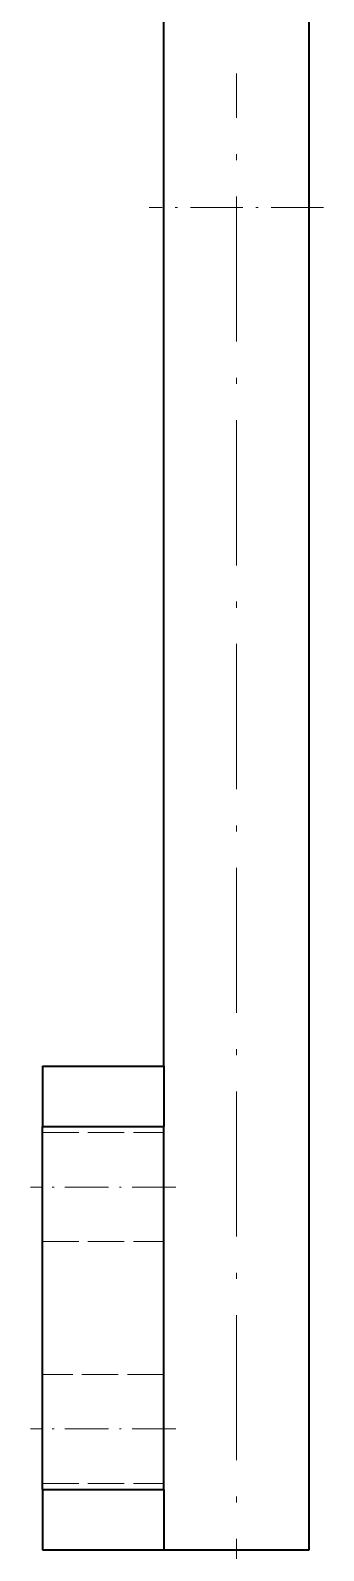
# Model space of a CAD drawing. Header units: millimetres. Extents: x -15766 to 80009, y -9701 to 15159.
# Drawn here: x -9899.4 to -9875.2, y 8981.5 to 9107.2 of the extents above; entities that cross this region are included whole.
import ezdxf

# ---------------------------------------------------------------- set-up
doc = ezdxf.new("R2010")
doc.units = ezdxf.units.MM
for name, pattern in [('CENTER-HOKUTO_1', [16, 13, -1, 1, -1]), ('DASHDOT', [18.5, 12, -3, 0.5, -3]), ('DASHED', [15, 12, -3]), ('HIDDEN-HOKUTO_1', [2, 1, -1])]:
    doc.linetypes.add(name, pattern=pattern)
for name, color, linetype, lineweight in [('AM_7', 2, 'CENTER-HOKUTO_1', 18), ('AM_HID', 1, 'HIDDEN-HOKUTO_1', 18), ('AM_VIS', 7, 'Continuous', 18)]:
    doc.layers.add(name, color=color, linetype=linetype, lineweight=lineweight)

msp = doc.modelspace()

# ---------------------------------------------------------------- linework, layer by layer
at = {"layer": 'AM_7', "color": 2, "linetype": 'DASHDOT', "lineweight": 13}
msp.add_line((-9882.42092, 8970.50184), (-9882.42092, 9103.6786), dxfattribs=at)
at = {"layer": 'AM_7', "color": 2, "linetype": 'DASHDOT', "lineweight": 13, "ltscale": 0.36001}
msp.add_line((-9875.22072, 9092.5807), (-9889.62111, 9092.5807), dxfattribs=at)
at = {"layer": 'AM_7', "color": 2, "linetype": 'DASHDOT', "lineweight": 13, "ltscale": 0.300024}
for p, q in [((-9887.42092, 9011.59987), (-9899.4219, 9011.59987)), ((-9887.42092, 8991.59987), (-9899.4219, 8991.59987))]:
    msp.add_line(p, q, dxfattribs=at)
at = {"layer": 'AM_HID', "color": 1, "linetype": 'DASHED', "lineweight": 13}
msp.add_line((-9888.42092, 8981.59987), (-9888.42092, 9021.59987), dxfattribs=at)
at = {"layer": 'AM_HID', "color": 1, "linetype": 'DASHED', "lineweight": 13, "ltscale": 0.25}
for p, q in [((-9898.42092, 9016.09987), (-9888.42092, 9016.09987)), ((-9898.42092, 9007.09987), (-9888.42092, 9007.09987)), ((-9888.42092, 8996.09987), (-9898.42092, 8996.09987)), ((-9898.42092, 8987.09987), (-9888.42092, 8987.09987))]:
    msp.add_line(p, q, dxfattribs=at)
at = {"layer": 'AM_VIS', "lineweight": 35}
for p, q in [((-9888.42092, 9100.0807), (-9888.42092, 9122.5807)), ((-9876.42092, 9100.0807), (-9876.42092, 9122.5807)), ((-9888.42092, 9021.59987), (-9888.42092, 9092.5807)), ((-9876.42092, 8981.59987), (-9876.42092, 9092.5807)), ((-9898.42092, 8986.59987), (-9898.42092, 9016.59987)), ((-9888.42092, 8986.59987), (-9888.42092, 9016.59987))]:
    msp.add_line(p, q, dxfattribs=at)
at = {"layer": 'AM_VIS', "lineweight": 35, "ltscale": 0.1875}
for p, q in [((-9888.42092, 9092.5807), (-9888.42092, 9100.0807)), ((-9876.42092, 9092.5807), (-9876.42092, 9100.0807))]:
    msp.add_line(p, q, dxfattribs=at)
at = {"layer": 'AM_VIS', "lineweight": 35, "ltscale": 0.25}
for p, q in [((-9898.42092, 9021.59987), (-9888.42092, 9021.59987)), ((-9898.42092, 9016.59987), (-9888.42092, 9016.59987)), ((-9898.42092, 8986.59987), (-9888.42092, 8986.59987)), ((-9898.42092, 8981.59987), (-9888.42092, 8981.59987))]:
    msp.add_line(p, q, dxfattribs=at)
at = {"layer": 'AM_VIS', "lineweight": 35, "ltscale": 0.125}
for p, q in [((-9898.42092, 9021.59987), (-9898.42092, 9016.59987)), ((-9888.42092, 9021.59987), (-9888.42092, 9016.59987)), ((-9898.42092, 8986.59987), (-9898.42092, 8981.59987)), ((-9888.42092, 8986.59987), (-9888.42092, 8981.59987))]:
    msp.add_line(p, q, dxfattribs=at)
at = {"layer": 'AM_VIS', "lineweight": 35, "ltscale": 0.15}
for p, q in [((-9888.42092, 8981.59987), (-9882.42092, 8981.59987)), ((-9882.42092, 8981.59987), (-9876.42092, 8981.59987))]:
    msp.add_line(p, q, dxfattribs=at)

doc.saveas('drawing.dxf')
